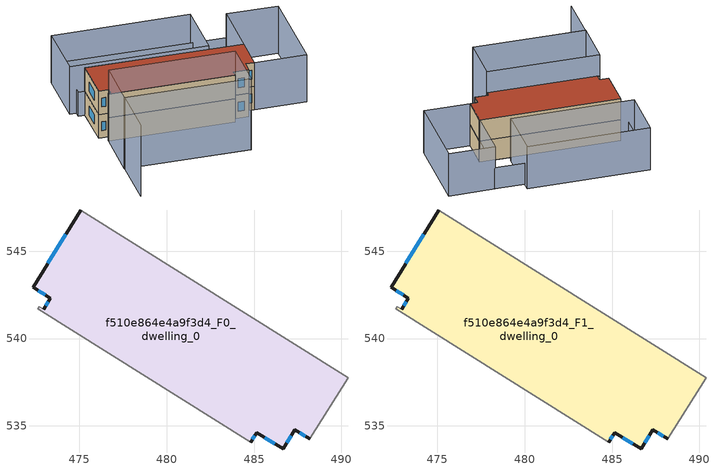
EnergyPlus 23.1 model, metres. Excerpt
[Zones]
f510e864e4a9f3d4_F0_dwelling_0
 floor ground (EU_floor_Construction): 490.38,537.74 488.18,534.25 487.33,534.78 486.66,533.68 485.14,534.62 484.79,534.05 472.62,541.7 472.7,541.82 472.95,541.67 473.34,542.31 472.34,542.93 475.08,547.35 z0
 wall outside (EU_wall_Construction): 475.08,547.35 472.34,542.93 473.34,542.31 472.95,541.67 / 484.79,534.05 485.14,534.62 486.66,533.68 487.33,534.78 488.18,534.25 z0:3
 wall adiabatic (EU_wall_Construction): 472.95,541.67 472.7,541.82 472.62,541.7 484.79,534.05 / 488.18,534.25 490.38,537.74 475.08,547.35 z0:3
 window (EU_Window_Construction): 473.22,542.11 473.07,541.87 / 472.65,542.74 473.03,542.5 / 474.22,545.97 473.19,544.31 / 487.6,534.62 487.92,534.42 / 486.87,534.02 487.12,534.44 / 485.61,534.32 486.18,533.97 / 484.9,534.23 485.03,534.44 z0.93:2.07
f510e864e4a9f3d4_F1_dwelling_0
 floor to f510e864e4a9f3d4_F0_dwelling_0 (EU_floor_Construction): 490.38,537.74 488.18,534.25 487.33,534.78 486.65,533.68 485.14,534.62 484.79,534.05 472.62,541.7 472.7,541.82 472.95,541.67 473.34,542.31 472.34,542.93 475.08,547.35 z3
 wall outside (EU_wall_Construction): 475.08,547.35 472.34,542.93 473.34,542.31 472.95,541.67 / 484.79,534.05 485.14,534.62 486.66,533.68 487.33,534.78 488.18,534.25 z3:6
 wall adiabatic (EU_wall_Construction): 472.95,541.67 472.7,541.82 472.62,541.7 484.79,534.05 / 488.18,534.25 490.38,537.74 475.08,547.35 z3:6
 window (EU_Window_Construction): 473.22,542.11 473.07,541.87 / 472.65,542.74 473.03,542.5 / 474.22,545.97 473.19,544.31 / 487.6,534.62 487.92,534.42 / 486.87,534.02 487.12,534.44 / 485.61,534.32 486.18,533.97 / 484.9,534.23 485.03,534.44 z3.93:5.07
 roof outside (EU_roof_Construction): 488.18,534.25 490.38,537.74 475.08,547.35 472.34,542.93 473.34,542.31 472.95,541.67 472.7,541.82 472.62,541.7 484.79,534.05 485.14,534.62 486.66,533.68 487.33,534.78 z6
shading: 466.18,531.35 469.42,536.51 / 469.42,536.51 481.55,528.89 / 472.62,541.7 484.83,534.03 / 484.83,534.03 481.58,528.87 / 481.58,528.87 469.38,536.53 / 469.38,536.53 472.62,541.7 z0:9; 493.91,543.44 498.96,540.29 / 498.96,540.29 493.23,531.1 / 493.23,531.1 488.18,534.25 / 488.18,534.25 493.91,543.44 / 477.81,554.64 491.26,546.33 / 491.26,546.33 487.59,540.4 / 487.59,540.4 474.15,548.7 / 474.15,548.7 477.81,554.64 z0:6; 490.37,537.74 474.44,547.75 / 474.44,547.75 478.01,553.43 / 478.01,553.43 493.94,543.42 / 493.94,543.42 490.37,537.74 z0:3
[Building]
EU S2 Campaign: North Axis=0; Terrain=City; Solar Distribution=FullExterior
[Site:Location]
Montreal-Trudeau.Intl.AP: Latitude=45.4667; Longitude=-73.75; Time Zone=-5; Elevation=36
[SizingPeriod:WeatherFileDays]
AnnualSizingPeriod: Begin Month=1; Begin Day of Month=1; End Month=12; End Day of Month=31; Day of Week for Start Day=Monday; Use Weather File Daylight Saving Period=No; Use Weather File Rain and Snow Indicators=No
[MATERIAL]
EU_InternalMass_Material: Roughness=MediumRough; Thickness=0.1; Conductivity=1; Density=1800; Specific Heat=900; Thermal Absorptance=0.9; Solar Absorptance=0.7; Visible Absorptance=0.7
[MATERIAL:NOMASS] Roughness=MediumRough; Thermal Absorptance=0.9; Solar Absorptance=0.7; Visible Absorptance=0.7
Name | Thermal Resistance
EU_wall_NoMass; EU_floor_NoMass | 1.51479
EU_roof_NoMass | 2.84114
[WINDOWMATERIAL:SIMPLEGLAZINGSYSTEM]
EU_Window_SimpleGlazing: UFactor=3.53504; Solar Heat Gain Coefficient=0.8; Visible Transmittance=0.8
[CONSTRUCTION]
EU_wall_Construction: EU_wall_NoMass
EU_roof_Construction: EU_roof_NoMass
EU_floor_Construction: EU_floor_NoMass
EU_Window_Construction: EU_Window_SimpleGlazing
EU_InternalMass_Construction: EU_InternalMass_Material
[ZONE] Type=1; Multiplier=1; Ceiling Height=autocalculate; Floor Area=autocalculate; Part of Total Floor Area=Yes
Name | Volume
f510e864e4a9f3d4_F0_dwelling_0 | 317.48
f510e864e4a9f3d4_F1_dwelling_0 | 317.479
[INTERNALMASS] Construction=EU_InternalMass_Construction; Surface Area=105.827
Name | Zone or ZoneList
f510e864e4a9f3d4_F0_dwelling_0_EU_InternalMass | f510e864e4a9f3d4_F0_dwelling_0
f510e864e4a9f3d4_F1_dwelling_0_EU_InternalMass | f510e864e4a9f3d4_F1_dwelling_0
[OTHEREQUIPMENT] Fuel Type=Electricity; Design Level Calculation Method=Watts/Area; Power per Zone Floor Area=1; Fraction Latent=0; Fraction Radiant=0; Fraction Lost=0; Carbon Dioxide Generation Rate=0; EndUse Subcategory=EU_Step8_InternalGains
Name | Zone or ZoneList or Space or SpaceList | Schedule
EU_Step8_InternalGain_f510e864e4a9f3d4_F0_dwelling_0_f000 | f510e864e4a9f3d4_F0_dwelling_0 | EU_Step8_GainSchedule_f510e864e4a9f3d4_F0_dwelling_0_f000
EU_Step8_InternalGain_f510e864e4a9f3d4_F1_dwelling_0_f000 | f510e864e4a9f3d4_F1_dwelling_0 | EU_Step8_GainSchedule_f510e864e4a9f3d4_F1_dwelling_0_f000
[ZONEVENTILATION:DESIGNFLOWRATE] Schedule=EU_AlwaysOn; Design Flow Rate Calculation Method=AirChanges/Hour; Air Changes per Hour=0.775154; Ventilation Type=Natural; Fan Pressure Rise=0; Fan Total Efficiency=1; Constant Term Coefficient=1; Temperature Term Coefficient=0; Velocity Term Coefficient=0; Velocity Squared Term Coefficient=0; Minimum Indoor Temperature=-100; Maximum Indoor Temperature=100; Delta Temperature=-100; Minimum Outdoor Temperature=-100; Maximum Outdoor Temperature=100; Maximum Wind Speed=40
Name | Zone or ZoneList or Space or SpaceList
EU_ConstantAir_f510e864e4a9f3d4_F0_dwelling_0 | f510e864e4a9f3d4_F0_dwelling_0
EU_ConstantAir_f510e864e4a9f3d4_F1_dwelling_0 | f510e864e4a9f3d4_F1_dwelling_0
[HVACTEMPLATE:THERMOSTAT] Constant Heating Setpoint=20; Constant Cooling Setpoint=50
EU_HeatOnly_f510e864e4a9f3d4_F0_dwelling_0; EU_HeatOnly_f510e864e4a9f3d4_F1_dwelling_0
[HVACTEMPLATE:ZONE:IDEALLOADSAIRSYSTEM] System Availability Schedule=EU_AlwaysOn; Maximum Heating Supply Air Temperature=50; Minimum Cooling Supply Air Temperature=13; Maximum Heating Supply Air Humidity Ratio=0.0156; Minimum Cooling Supply Air Humidity Ratio=0.0077; Heating Limit=NoLimit; Cooling Limit=NoLimit; Heating Availability Schedule=EU_AlwaysOn; Cooling Availability Schedule=EU_CoolingOff; Dehumidification Control Type=ConstantSensibleHeatRatio; Cooling Sensible Heat Ratio=0.7; Dehumidification Setpoint=60; Humidification Control Type=None; Humidification Setpoint=30; Outdoor Air Method=None; Outdoor Air Flow Rate per Person=0.00944; Outdoor Air Flow Rate per Zone Floor Area=0; Outdoor Air Flow Rate per Zone=0; Demand Controlled Ventilation Type=None; Outdoor Air Economizer Type=NoEconomizer; Heat Recovery Type=None; Sensible Heat Recovery Effectiveness=0.7; Latent Heat Recovery Effectiveness=0.65
Name | Template Thermostat
f510e864e4a9f3d4_F0_dwelling_0 | EU_HeatOnly_f510e864e4a9f3d4_F0_dwelling_0
f510e864e4a9f3d4_F1_dwelling_0 | EU_HeatOnly_f510e864e4a9f3d4_F1_dwelling_0
[SIZING:ZONE] Zone Cooling Design Supply Air Temperature Input Method=SupplyAirTemperature; Zone Cooling Design Supply Air Temperature=13; Zone Heating Design Supply Air Temperature Input Method=SupplyAirTemperature; Zone Heating Design Supply Air Temperature=50; Zone Cooling Design Supply Air Humidity Ratio=0.008; Zone Heating Design Supply Air Humidity Ratio=0.008; Cooling Design Air Flow Method=DesignDay; Cooling Design Air Flow Rate=0; Cooling Minimum Air Flow per Zone Floor Area=0.000762; Cooling Minimum Air Flow=0; Cooling Minimum Air Flow Fraction=0.2; Heating Design Air Flow Method=DesignDay; Heating Design Air Flow Rate=0; Heating Maximum Air Flow per Zone Floor Area=0.002032; Heating Maximum Air Flow=0.141576; Heating Maximum Air Flow Fraction=0.3; Account for Dedicated Outdoor Air System=No; Dedicated Outdoor Air System Control Strategy=NeutralSupplyAir; Dedicated Outdoor Air Low Setpoint Temperature for Design=autosize; Dedicated Outdoor Air High Setpoint Temperature for Design=autosize; Zone Load Sizing Method=Sensible Load Only No Latent Load; Zone Latent Cooling Design Supply Air Humidity Ratio Input Method=HumidityRatioDifference; Zone Cooling Design Supply Air Humidity Ratio Difference=0.005; Zone Latent Heating Design Supply Air Humidity Ratio Input Method=HumidityRatioDifference; Zone Humidification Design Supply Air Humidity Ratio Difference=0.005
f510e864e4a9f3d4_F0_dwelling_0; f510e864e4a9f3d4_F1_dwelling_0
[SCHEDULE:CONSTANT]
Name | Hourly Value
EU_AlwaysOn | 1
EU_CoolingOff | 0
[SCHEDULE:FILE] Column Number=1; Rows to Skip at Top=0; Number of Hours of Data=8760; Column Separator=Comma; Interpolate to Timestep=No; Minutes per Item=60; Adjust Schedule for Daylight Savings=Yes
Name | File
EU_Step8_GainSchedule_f510e864e4a9f3d4_F0_dwelling_0_f000 | ../../schedules/f510e864e4a9f3d4/f510e864e4a9f3d4_F0_dwelling_0_f000_gain.csv
EU_Step8_GainSchedule_f510e864e4a9f3d4_F1_dwelling_0_f000 | ../../schedules/f510e864e4a9f3d4/f510e864e4a9f3d4_F1_dwelling_0_f000_gain.csv
